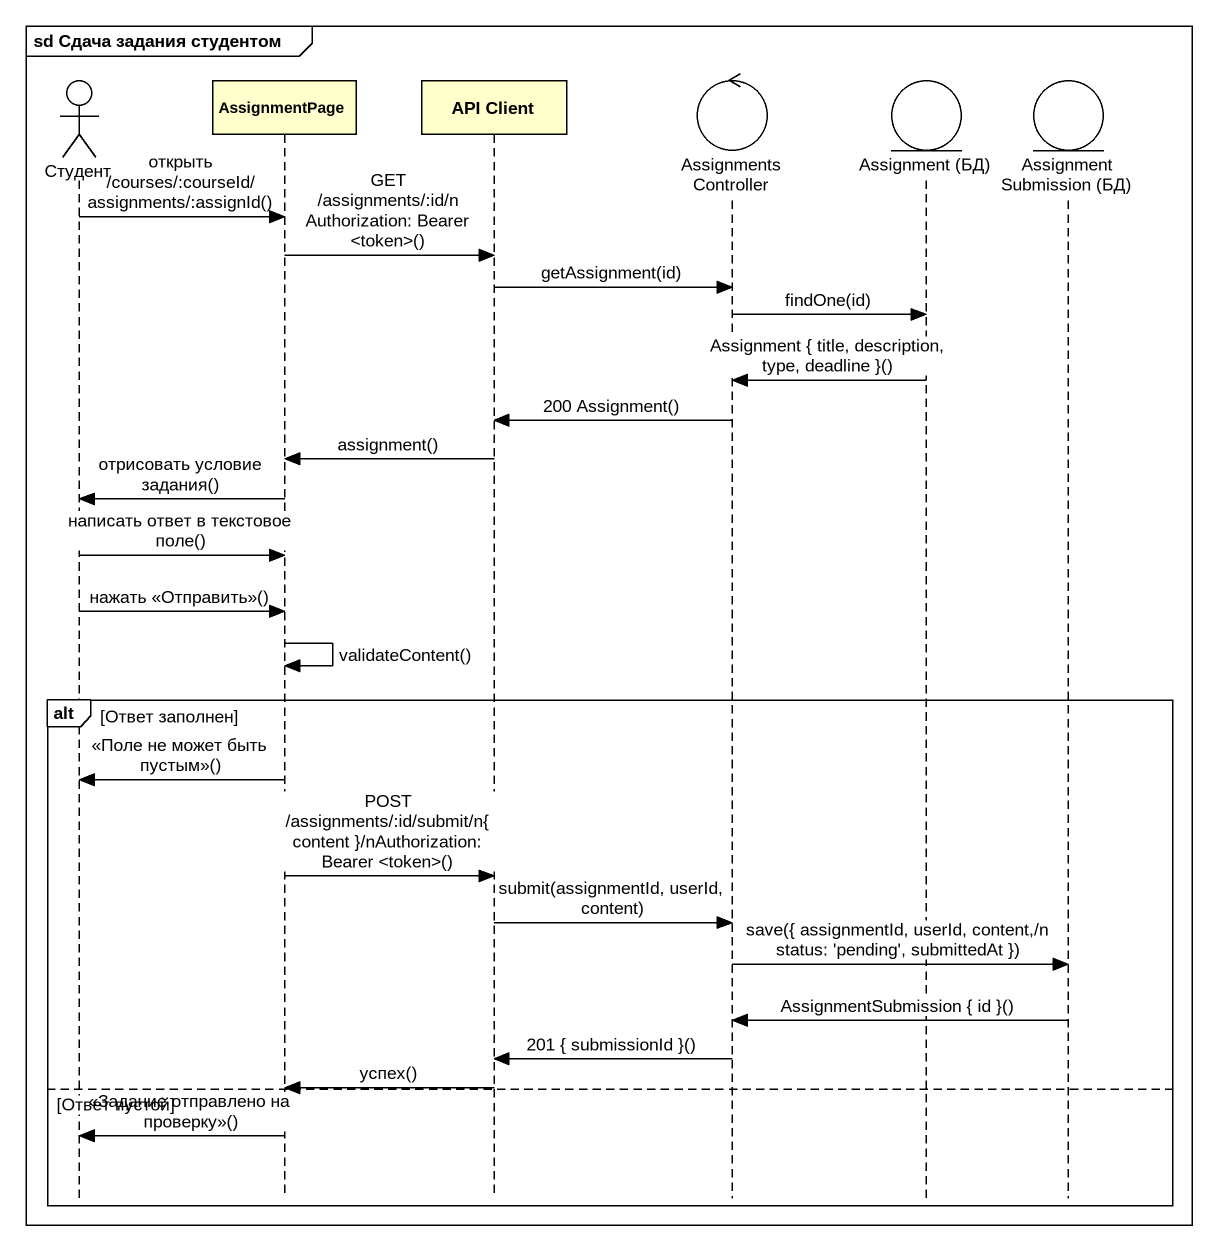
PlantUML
@startuml
mainframe sd Сдача задания студентом
hide footbox
actor Студент
participant AssignmentPage
participant "API Client" as API_Client
control AssignmentsController
entity "Assignment (БД)" as Assignment_БД
entity "AssignmentSubmission (БД)" as AssignmentSubmission_БД

Студент -> AssignmentPage : открыть /courses/:courseId/assignments/:assignId()
AssignmentPage -> API_Client : GET /assignments/:id/nAuthorization: Bearer <token>()
API_Client -> AssignmentsController : getAssignment(id)
AssignmentsController -> Assignment_БД : findOne(id)
Assignment_БД -> AssignmentsController : Assignment { title, description, type, deadline }()
AssignmentsController -> API_Client : 200 Assignment()
API_Client -> AssignmentPage : assignment()
AssignmentPage -> Студент : отрисовать условие задания()
Студент -> AssignmentPage : написать ответ в текстовое поле()
Студент -> AssignmentPage : нажать <<Отправить>>()
AssignmentPage -> AssignmentPage : validateContent()
alt Ответ заполнен
  AssignmentPage -> Студент : <<Поле не может быть пустым>>()
  AssignmentPage -> API_Client : POST /assignments/:id/submit/n{ content }/nAuthorization: Bearer <token>()
  API_Client -> AssignmentsController : submit(assignmentId, userId, content)
  AssignmentsController -> AssignmentSubmission_БД : save({ assignmentId, userId, content,/n status: 'pending', submittedAt })
  AssignmentSubmission_БД -> AssignmentsController : AssignmentSubmission { id }()
  AssignmentsController -> API_Client : 201 { submissionId }()
  API_Client -> AssignmentPage : успех()
else Ответ пустой
  AssignmentPage -> Студент : <<Задание отправлено на проверку>>()
end
@enduml
